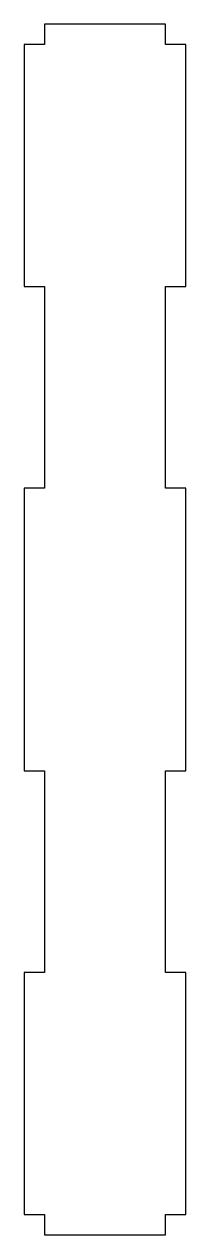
# Model space of a CAD drawing. Header units: millimetres. Extents: x 0 to 40, y -5 to 295.
import ezdxf

# ---------------------------------------------------------------- set-up
doc = ezdxf.new("R2010")
doc.units = ezdxf.units.MM

msp = doc.modelspace()

# ---------------------------------------------------------------- linework, layer by layer
at = {"color": 7, "linetype": 'Continuous', "lineweight": 25}
for p, q in [((5, 295), (5, 290)), ((35, 295), (5, 295)), ((35, 290), (35, 295)), ((0, 290), (0, 230)), ((5, 290), (0, 290)), ((40, 290), (35, 290)), ((40, 230), (40, 290)), ((0, 230), (5, 230)), ((5, 230), (5, 180)), ((35, 230), (40, 230)), ((35, 180), (35, 230)), ((0, 180), (0, 110)), ((5, 180), (0, 180)), ((40, 180), (35, 180)), ((40, 110), (40, 180)), ((0, 110), (5, 110)), ((5, 110), (5, 60)), ((35, 110), (40, 110)), ((35, 60), (35, 110)), ((5, 60), (0, 60)), ((0, 60), (0, 0)), ((40, 60), (35, 60)), ((40, 0), (40, 60)), ((0, 0), (5, 0)), ((5, 0), (5, -5)), ((35, 0), (40, 0)), ((35, -5), (35, 0)), ((5, -5), (35, -5))]:
    msp.add_line(p, q, dxfattribs=at)

doc.saveas('drawing.dxf')
